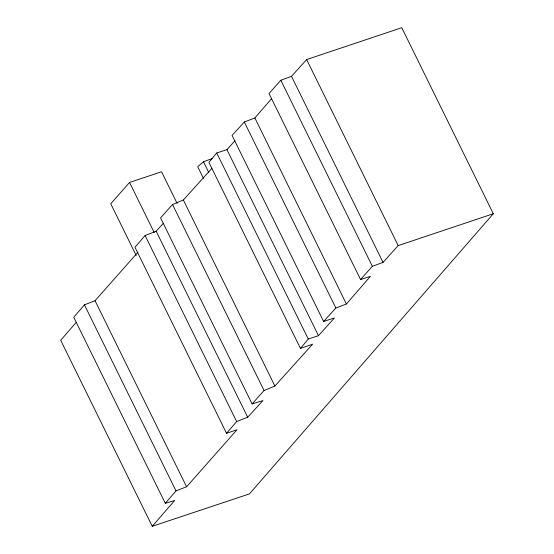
<?xml version="1.0" encoding="UTF-8"?>
<svg xmlns="http://www.w3.org/2000/svg" width="554" height="554" viewBox="0 0 554 554"><rect width="100%" height="100%" fill="white"/><g stroke="black" fill="none" stroke-linecap="round" stroke-linejoin="round"><path stroke-width="0.83" d="M234.917 140.778L226.932 149.649L216.739 152.98L208.92 162.384L300.462 348.424L312.65 344.159L274.902 386.034L264.064 390.528L252.105 403.921L160.563 217.881L172.523 204.488L183.36 200.001L211.96 168.271M300.462 348.424L308.28 339.02L318.474 335.689L334.45 317.941L323.619 321.459L232.071 135.418L244.321 121.998L254.868 117.954L271.633 98.633M138.022 252.132L95.053 300.732L84.437 304.832L73.758 317.29L165.3 503.323L174.669 500.504L152.239 526.3L60.698 340.26L76.397 322.206M165.3 503.323L175.978 490.872L186.594 486.772L237.015 429.752L226.538 433.304L134.996 247.264L145.113 235.505L156.159 231.198L163.52 223.165M226.538 433.304L236.655 421.546L247.7 417.231L262.984 400.549L252.105 403.921M323.619 321.459L335.863 308.031L346.409 303.994L370.446 276.294L360.571 279.562L269.029 93.522L280.816 80.24L291.501 76.327L306.639 59.562L401.761 27.7L493.302 213.74L249.445 493.898L152.239 526.3M177.121 203.408L161.553 171.768L129.553 182.446L110.752 203.775L136.194 255.477M360.571 279.562L372.357 266.28L383.043 262.367L398.181 245.602L493.302 213.74M212.113 158.583L203.484 161.768L197.695 166.692L203.429 178.34M306.639 59.562L398.181 245.602M291.501 76.327L383.043 262.367M280.816 80.24L372.357 266.28M254.868 117.954L346.409 303.994M244.321 121.998L335.863 308.031M226.932 149.649L318.474 335.689M216.739 152.98L308.28 339.02M203.484 161.768L208.837 172.64M183.36 200.001L274.902 386.034M172.523 204.488L264.064 390.528M156.159 231.198L247.7 417.231M129.553 182.446L154.234 232.611M145.113 235.505L236.655 421.546M95.053 300.732L186.594 486.772M84.437 304.832L175.978 490.872"/></g></svg>
